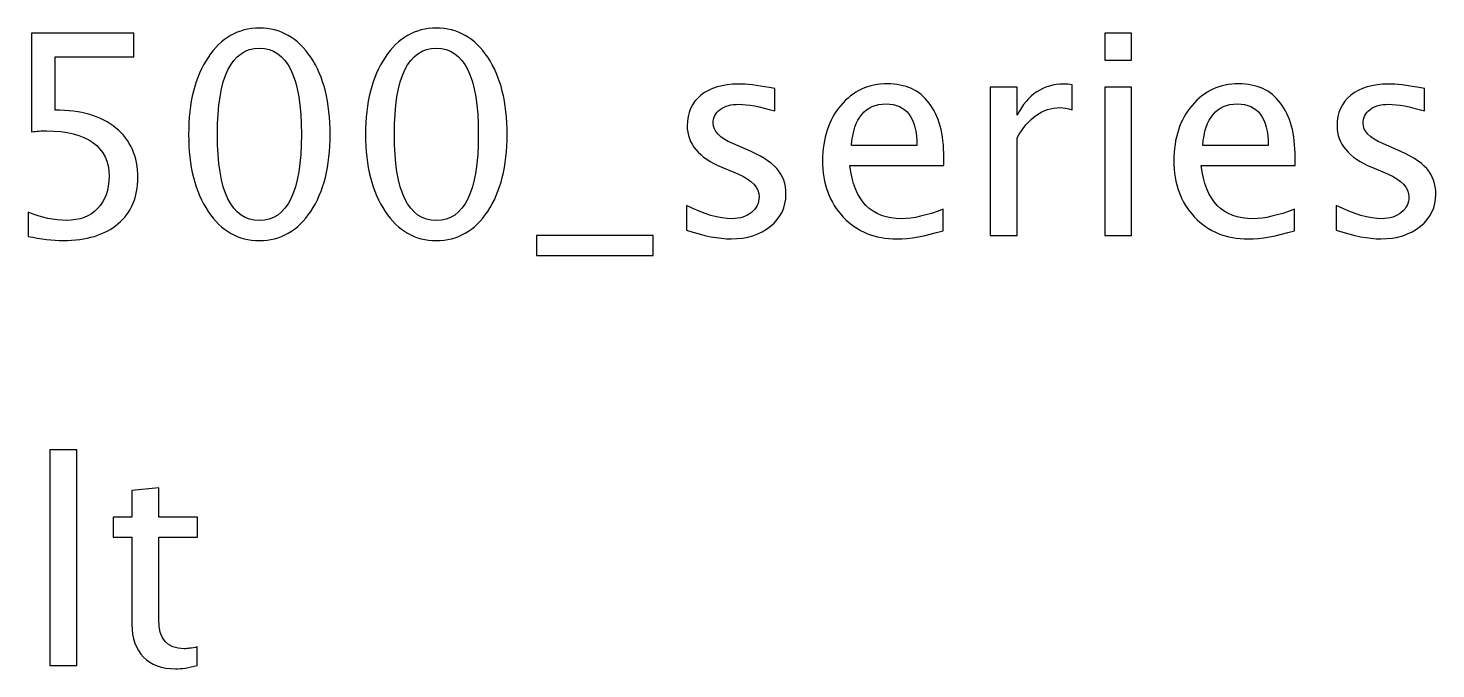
# Model space of a CAD drawing. Header units: centimetres. Extents: x -24.1 to 24.1, y -6.1 to 14.2.
# Drawn here: x 3.3 to 9.68, y 11.2 to 14.11 of the extents above; entities that cross this region are included whole.
import ezdxf

# ---------------------------------------------------------------- set-up
doc = ezdxf.new("R2010")
doc.units = ezdxf.units.CM
doc.header["$MEASUREMENT"] = 0
doc.layers.add('Layer 1', color=7, linetype='Continuous')

msp = doc.modelspace()

# ---------------------------------------------------------------- linework, layer by layer
at = {"layer": 'Layer 1'}
for points, knots in [([(3.29501, 13.16663), (3.29501, 13.16663), (3.29501, 13.27585), (3.29501, 13.27585), (3.29501, 13.27585), (3.35576, 13.2513), (3.41333, 13.23902), (3.46837, 13.23902), (3.46837, 13.23902), (3.52848, 13.23902), (3.57589, 13.2568), (3.61039, 13.29236), (3.61039, 13.29236), (3.6449, 13.32792), (3.66204, 13.37682), (3.66204, 13.43905), (3.66204, 13.43905), (3.66204, 13.50593), (3.6377, 13.55716), (3.58902, 13.5925), (3.58902, 13.5925), (3.54033, 13.62785), (3.46985, 13.64542), (3.37777, 13.64542), (3.37777, 13.64542), (3.35639, 13.64542), (3.33375, 13.64394), (3.31025, 13.64098), (3.31025, 13.64098), (3.31025, 13.64098), (3.31025, 14.08865), (3.31025, 14.08865), (3.31025, 14.08865), (3.31025, 14.08865), (3.77507, 14.08865), (3.77507, 14.08865), (3.77507, 14.08865), (3.77507, 14.08865), (3.77507, 13.98197), (3.77507, 13.98197), (3.77507, 13.98197), (3.77507, 13.98197), (3.41693, 13.98197), (3.41693, 13.98197), (3.41693, 13.98197), (3.41693, 13.98197), (3.41693, 13.7394), (3.41693, 13.7394), (3.41693, 13.7394), (3.53504, 13.7394), (3.62712, 13.71231), (3.69337, 13.65812), (3.69337, 13.65812), (3.75962, 13.60415), (3.79285, 13.52922), (3.79285, 13.43333), (3.79285, 13.43333), (3.79285, 13.34401), (3.76279, 13.27416), (3.70268, 13.22357), (3.70268, 13.22357), (3.64257, 13.17298), (3.55959, 13.14758), (3.45376, 13.14758), (3.45376, 13.14758), (3.40656, 13.14758), (3.35364, 13.15393), (3.29501, 13.16663)], [0, 0, 0, 0, 0.0555556, 0.0555556, 0.0555556, 0.0555556, 0.1111111, 0.1111111, 0.1111111, 0.1111111, 0.1666667, 0.1666667, 0.1666667, 0.1666667, 0.2222222, 0.2222222, 0.2222222, 0.2222222, 0.2777778, 0.2777778, 0.2777778, 0.2777778, 0.3333333, 0.3333333, 0.3333333, 0.3333333, 0.3888889, 0.3888889, 0.3888889, 0.3888889, 0.4444444, 0.4444444, 0.4444444, 0.4444444, 0.5, 0.5, 0.5, 0.5, 0.5555556, 0.5555556, 0.5555556, 0.5555556, 0.6111111, 0.6111111, 0.6111111, 0.6111111, 0.6666667, 0.6666667, 0.6666667, 0.6666667, 0.7222222, 0.7222222, 0.7222222, 0.7222222, 0.7777778, 0.7777778, 0.7777778, 0.7777778, 0.8333333, 0.8333333, 0.8333333, 0.8333333, 0.8888889, 0.8888889, 0.8888889, 0.8888889, 1, 1, 1, 1]), ([(4.34445, 13.14758), (4.24814, 13.14758), (4.17046, 13.19182), (4.11162, 13.28008), (4.11162, 13.28008), (4.05256, 13.36835), (4.02314, 13.48477), (4.02314, 13.62955), (4.02314, 13.62955), (4.02314, 13.77433), (4.05256, 13.89074), (4.11162, 13.97901), (4.11162, 13.97901), (4.17046, 14.06727), (4.24814, 14.11151), (4.34445, 14.11151), (4.34445, 14.11151), (4.44118, 14.11151), (4.51886, 14.06748), (4.57771, 13.97943), (4.57771, 13.97943), (4.63634, 13.89138), (4.66576, 13.77475), (4.66576, 13.62955), (4.66576, 13.62955), (4.66576, 13.48477), (4.63634, 13.36835), (4.57771, 13.28008), (4.57771, 13.28008), (4.51886, 13.19182), (4.44118, 13.14758), (4.34445, 13.14758)], [0, 0, 0, 0, 0.1111111, 0.1111111, 0.1111111, 0.1111111, 0.2222222, 0.2222222, 0.2222222, 0.2222222, 0.3333333, 0.3333333, 0.3333333, 0.3333333, 0.4444444, 0.4444444, 0.4444444, 0.4444444, 0.5555556, 0.5555556, 0.5555556, 0.5555556, 0.6666667, 0.6666667, 0.6666667, 0.6666667, 0.7777778, 0.7777778, 0.7777778, 0.7777778, 1, 1, 1, 1]), ([(5.14751, 13.14758), (5.0512, 13.14758), (4.97352, 13.19182), (4.91468, 13.28008), (4.91468, 13.28008), (4.85562, 13.36835), (4.8262, 13.48477), (4.8262, 13.62955), (4.8262, 13.62955), (4.8262, 13.77433), (4.85562, 13.89074), (4.91468, 13.97901), (4.91468, 13.97901), (4.97352, 14.06727), (5.0512, 14.11151), (5.14751, 14.11151), (5.14751, 14.11151), (5.24424, 14.11151), (5.32192, 14.06748), (5.38077, 13.97943), (5.38077, 13.97943), (5.4394, 13.89138), (5.46882, 13.77475), (5.46882, 13.62955), (5.46882, 13.62955), (5.46882, 13.48477), (5.4394, 13.36835), (5.38077, 13.28008), (5.38077, 13.28008), (5.32192, 13.19182), (5.24424, 13.14758), (5.14751, 13.14758)], [0, 0, 0, 0, 0.1111111, 0.1111111, 0.1111111, 0.1111111, 0.2222222, 0.2222222, 0.2222222, 0.2222222, 0.3333333, 0.3333333, 0.3333333, 0.3333333, 0.4444444, 0.4444444, 0.4444444, 0.4444444, 0.5555556, 0.5555556, 0.5555556, 0.5555556, 0.6666667, 0.6666667, 0.6666667, 0.6666667, 0.7777778, 0.7777778, 0.7777778, 0.7777778, 1, 1, 1, 1]), ([(8.1809, 13.96673), (8.1809, 13.96673), (8.1809, 14.08865), (8.1809, 14.08865), (8.1809, 14.08865), (8.1809, 14.08865), (8.30282, 14.08865), (8.30282, 14.08865), (8.30282, 14.08865), (8.30282, 14.08865), (8.30282, 13.96673), (8.30282, 13.96673), (8.30282, 13.96673), (8.30282, 13.96673), (8.1809, 13.96673), (8.1809, 13.96673)], [0, 0, 0, 0, 0.2, 0.2, 0.2, 0.2, 0.4, 0.4, 0.4, 0.4, 0.6, 0.6, 0.6, 0.6, 1, 1, 1, 1]), ([(4.34424, 13.23902), (4.47145, 13.23902), (4.53495, 13.3692), (4.53495, 13.62955), (4.53495, 13.62955), (4.53495, 13.8899), (4.47145, 14.02007), (4.34424, 14.02007), (4.34424, 14.02007), (4.21745, 14.02007), (4.15395, 13.8899), (4.15395, 13.62955), (4.15395, 13.62955), (4.15395, 13.3692), (4.21745, 13.23902), (4.34424, 13.23902)], [0, 0, 0, 0, 0.2, 0.2, 0.2, 0.2, 0.4, 0.4, 0.4, 0.4, 0.6, 0.6, 0.6, 0.6, 1, 1, 1, 1]), ([(5.1473, 13.23902), (5.27451, 13.23902), (5.33801, 13.3692), (5.33801, 13.62955), (5.33801, 13.62955), (5.33801, 13.8899), (5.27451, 14.02007), (5.1473, 14.02007), (5.1473, 14.02007), (5.02051, 14.02007), (4.95701, 13.8899), (4.95701, 13.62955), (4.95701, 13.62955), (4.95701, 13.3692), (5.02051, 13.23902), (5.1473, 13.23902)], [0, 0, 0, 0, 0.2, 0.2, 0.2, 0.2, 0.4, 0.4, 0.4, 0.4, 0.6, 0.6, 0.6, 0.6, 1, 1, 1, 1]), ([(6.28204, 13.19457), (6.28204, 13.19457), (6.28204, 13.30633), (6.28204, 13.30633), (6.28204, 13.30633), (6.36184, 13.26654), (6.43105, 13.24664), (6.49011, 13.24664), (6.49011, 13.24664), (6.52525, 13.24664), (6.55446, 13.25617), (6.57753, 13.27522), (6.57753, 13.27522), (6.6006, 13.29405), (6.61224, 13.31776), (6.61224, 13.34634), (6.61224, 13.34634), (6.61224, 13.38803), (6.57986, 13.42254), (6.51509, 13.44984), (6.51509, 13.44984), (6.51509, 13.44984), (6.44375, 13.48011), (6.44375, 13.48011), (6.44375, 13.48011), (6.33856, 13.52371), (6.28585, 13.58679), (6.28585, 13.6687), (6.28585, 13.6687), (6.28585, 13.72734), (6.30659, 13.77348), (6.34808, 13.80713), (6.34808, 13.80713), (6.38957, 13.84079), (6.44651, 13.85751), (6.51868, 13.85751), (6.51868, 13.85751), (6.55615, 13.85751), (6.60272, 13.85243), (6.65796, 13.84206), (6.65796, 13.84206), (6.65796, 13.84206), (6.68336, 13.83719), (6.68336, 13.83719), (6.68336, 13.83719), (6.68336, 13.83719), (6.68336, 13.73559), (6.68336, 13.73559), (6.68336, 13.73559), (6.61542, 13.75591), (6.56123, 13.76607), (6.5208, 13.76607), (6.5208, 13.76607), (6.48524, 13.76607), (6.45709, 13.75824), (6.43571, 13.74279), (6.43571, 13.74279), (6.41454, 13.72734), (6.40396, 13.70659), (6.40396, 13.68056), (6.40396, 13.68056), (6.40396, 13.64394), (6.43359, 13.61282), (6.49307, 13.58764), (6.49307, 13.58764), (6.49307, 13.58764), (6.5517, 13.56287), (6.5517, 13.56287), (6.5517, 13.56287), (6.61817, 13.53493), (6.66516, 13.5053), (6.69267, 13.47418), (6.69267, 13.47418), (6.7204, 13.44307), (6.73416, 13.40412), (6.73416, 13.35755), (6.73416, 13.35755), (6.73416, 13.2985), (6.71088, 13.25003), (6.6641, 13.21214), (6.6641, 13.21214), (6.61753, 13.17425), (6.55784, 13.1552), (6.48524, 13.1552), (6.48524, 13.1552), (6.42936, 13.1552), (6.36184, 13.16832), (6.28204, 13.19457)], [0, 0, 0, 0, 0.0434783, 0.0434783, 0.0434783, 0.0434783, 0.0869565, 0.0869565, 0.0869565, 0.0869565, 0.1304348, 0.1304348, 0.1304348, 0.1304348, 0.173913, 0.173913, 0.173913, 0.173913, 0.2173913, 0.2173913, 0.2173913, 0.2173913, 0.2608696, 0.2608696, 0.2608696, 0.2608696, 0.3043478, 0.3043478, 0.3043478, 0.3043478, 0.3478261, 0.3478261, 0.3478261, 0.3478261, 0.3913043, 0.3913043, 0.3913043, 0.3913043, 0.4347826, 0.4347826, 0.4347826, 0.4347826, 0.4782609, 0.4782609, 0.4782609, 0.4782609, 0.5217391, 0.5217391, 0.5217391, 0.5217391, 0.5652174, 0.5652174, 0.5652174, 0.5652174, 0.6086957, 0.6086957, 0.6086957, 0.6086957, 0.6521739, 0.6521739, 0.6521739, 0.6521739, 0.6956522, 0.6956522, 0.6956522, 0.6956522, 0.7391304, 0.7391304, 0.7391304, 0.7391304, 0.7826087, 0.7826087, 0.7826087, 0.7826087, 0.826087, 0.826087, 0.826087, 0.826087, 0.8695652, 0.8695652, 0.8695652, 0.8695652, 0.9130435, 0.9130435, 0.9130435, 0.9130435, 1, 1, 1, 1]), ([(7.44769, 13.19203), (7.36578, 13.16748), (7.29571, 13.1552), (7.23729, 13.1552), (7.23729, 13.1552), (7.1376, 13.1552), (7.05653, 13.18822), (6.99409, 13.25405), (6.99409, 13.25405), (6.93165, 13.31988), (6.90032, 13.40518), (6.90032, 13.51017), (6.90032, 13.51017), (6.90032, 13.61198), (6.92784, 13.69559), (6.98308, 13.76099), (6.98308, 13.76099), (7.03833, 13.82618), (7.10902, 13.85878), (7.19517, 13.85878), (7.19517, 13.85878), (7.27666, 13.85878), (7.33974, 13.82978), (7.38419, 13.77179), (7.38419, 13.77179), (7.42864, 13.71379), (7.45087, 13.63166), (7.45087, 13.52519), (7.45087, 13.52519), (7.45087, 13.52519), (7.45023, 13.48794), (7.45023, 13.48794), (7.45023, 13.48794), (7.45023, 13.48794), (7.02478, 13.48794), (7.02478, 13.48794), (7.02478, 13.48794), (7.04256, 13.32707), (7.12109, 13.24664), (7.26015, 13.24664), (7.26015, 13.24664), (7.31117, 13.24664), (7.37361, 13.26103), (7.44769, 13.28982), (7.44769, 13.28982), (7.44769, 13.28982), (7.44769, 13.19203), (7.44769, 13.19203)], [0, 0, 0, 0, 0.0769231, 0.0769231, 0.0769231, 0.0769231, 0.1538462, 0.1538462, 0.1538462, 0.1538462, 0.2307692, 0.2307692, 0.2307692, 0.2307692, 0.3076923, 0.3076923, 0.3076923, 0.3076923, 0.3846154, 0.3846154, 0.3846154, 0.3846154, 0.4615385, 0.4615385, 0.4615385, 0.4615385, 0.5384615, 0.5384615, 0.5384615, 0.5384615, 0.6153846, 0.6153846, 0.6153846, 0.6153846, 0.6923077, 0.6923077, 0.6923077, 0.6923077, 0.7692308, 0.7692308, 0.7692308, 0.7692308, 0.8461538, 0.8461538, 0.8461538, 0.8461538, 1, 1, 1, 1]), ([(7.66126, 13.17044), (7.66126, 13.17044), (7.66126, 13.84354), (7.66126, 13.84354), (7.66126, 13.84354), (7.66126, 13.84354), (7.78318, 13.84354), (7.78318, 13.84354), (7.78318, 13.84354), (7.78318, 13.84354), (7.78318, 13.71633), (7.78318, 13.71633), (7.78318, 13.71633), (7.83165, 13.81052), (7.90193, 13.85751), (7.99421, 13.85751), (7.99421, 13.85751), (8.0067, 13.85751), (8.01982, 13.85645), (8.03337, 13.85434), (8.03337, 13.85434), (8.03337, 13.85434), (8.03337, 13.74025), (8.03337, 13.74025), (8.03337, 13.74025), (8.0122, 13.74723), (7.99358, 13.75083), (7.97749, 13.75083), (7.97749, 13.75083), (7.90002, 13.75083), (7.83525, 13.70511), (7.78318, 13.61346), (7.78318, 13.61346), (7.78318, 13.61346), (7.78318, 13.17044), (7.78318, 13.17044), (7.78318, 13.17044), (7.78318, 13.17044), (7.66126, 13.17044), (7.66126, 13.17044)], [0, 0, 0, 0, 0.0909091, 0.0909091, 0.0909091, 0.0909091, 0.1818182, 0.1818182, 0.1818182, 0.1818182, 0.2727273, 0.2727273, 0.2727273, 0.2727273, 0.3636364, 0.3636364, 0.3636364, 0.3636364, 0.4545455, 0.4545455, 0.4545455, 0.4545455, 0.5454545, 0.5454545, 0.5454545, 0.5454545, 0.6363636, 0.6363636, 0.6363636, 0.6363636, 0.7272727, 0.7272727, 0.7272727, 0.7272727, 0.8181818, 0.8181818, 0.8181818, 0.8181818, 1, 1, 1, 1]), ([(8.1809, 13.17044), (8.1809, 13.17044), (8.1809, 13.84354), (8.1809, 13.84354), (8.1809, 13.84354), (8.1809, 13.84354), (8.30282, 13.84354), (8.30282, 13.84354), (8.30282, 13.84354), (8.30282, 13.84354), (8.30282, 13.17044), (8.30282, 13.17044), (8.30282, 13.17044), (8.30282, 13.17044), (8.1809, 13.17044), (8.1809, 13.17044)], [0, 0, 0, 0, 0.2, 0.2, 0.2, 0.2, 0.4, 0.4, 0.4, 0.4, 0.6, 0.6, 0.6, 0.6, 1, 1, 1, 1]), ([(9.04196, 13.19203), (8.96005, 13.16748), (8.88998, 13.1552), (8.83156, 13.1552), (8.83156, 13.1552), (8.73187, 13.1552), (8.6508, 13.18822), (8.58836, 13.25405), (8.58836, 13.25405), (8.52592, 13.31988), (8.49459, 13.40518), (8.49459, 13.51017), (8.49459, 13.51017), (8.49459, 13.61198), (8.52211, 13.69559), (8.57735, 13.76099), (8.57735, 13.76099), (8.6326, 13.82618), (8.70329, 13.85878), (8.78944, 13.85878), (8.78944, 13.85878), (8.87093, 13.85878), (8.93401, 13.82978), (8.97846, 13.77179), (8.97846, 13.77179), (9.02291, 13.71379), (9.04514, 13.63166), (9.04514, 13.52519), (9.04514, 13.52519), (9.04514, 13.52519), (9.0445, 13.48794), (9.0445, 13.48794), (9.0445, 13.48794), (9.0445, 13.48794), (8.61905, 13.48794), (8.61905, 13.48794), (8.61905, 13.48794), (8.63683, 13.32707), (8.71536, 13.24664), (8.85442, 13.24664), (8.85442, 13.24664), (8.90544, 13.24664), (8.96788, 13.26103), (9.04196, 13.28982), (9.04196, 13.28982), (9.04196, 13.28982), (9.04196, 13.19203), (9.04196, 13.19203)], [0, 0, 0, 0, 0.0769231, 0.0769231, 0.0769231, 0.0769231, 0.1538462, 0.1538462, 0.1538462, 0.1538462, 0.2307692, 0.2307692, 0.2307692, 0.2307692, 0.3076923, 0.3076923, 0.3076923, 0.3076923, 0.3846154, 0.3846154, 0.3846154, 0.3846154, 0.4615385, 0.4615385, 0.4615385, 0.4615385, 0.5384615, 0.5384615, 0.5384615, 0.5384615, 0.6153846, 0.6153846, 0.6153846, 0.6153846, 0.6923077, 0.6923077, 0.6923077, 0.6923077, 0.7692308, 0.7692308, 0.7692308, 0.7692308, 0.8461538, 0.8461538, 0.8461538, 0.8461538, 1, 1, 1, 1]), ([(9.2314, 13.19457), (9.2314, 13.19457), (9.2314, 13.30633), (9.2314, 13.30633), (9.2314, 13.30633), (9.3112, 13.26654), (9.38041, 13.24664), (9.43947, 13.24664), (9.43947, 13.24664), (9.47461, 13.24664), (9.50382, 13.25617), (9.52689, 13.27522), (9.52689, 13.27522), (9.54996, 13.29405), (9.5616, 13.31776), (9.5616, 13.34634), (9.5616, 13.34634), (9.5616, 13.38803), (9.52922, 13.42254), (9.46445, 13.44984), (9.46445, 13.44984), (9.46445, 13.44984), (9.39311, 13.48011), (9.39311, 13.48011), (9.39311, 13.48011), (9.28792, 13.52371), (9.23521, 13.58679), (9.23521, 13.6687), (9.23521, 13.6687), (9.23521, 13.72734), (9.25595, 13.77348), (9.29744, 13.80713), (9.29744, 13.80713), (9.33893, 13.84079), (9.39587, 13.85751), (9.46804, 13.85751), (9.46804, 13.85751), (9.50551, 13.85751), (9.55208, 13.85243), (9.60732, 13.84206), (9.60732, 13.84206), (9.60732, 13.84206), (9.63272, 13.83719), (9.63272, 13.83719), (9.63272, 13.83719), (9.63272, 13.83719), (9.63272, 13.73559), (9.63272, 13.73559), (9.63272, 13.73559), (9.56478, 13.75591), (9.51059, 13.76607), (9.47016, 13.76607), (9.47016, 13.76607), (9.4346, 13.76607), (9.40645, 13.75824), (9.38507, 13.74279), (9.38507, 13.74279), (9.3639, 13.72734), (9.35332, 13.70659), (9.35332, 13.68056), (9.35332, 13.68056), (9.35332, 13.64394), (9.38295, 13.61282), (9.44243, 13.58764), (9.44243, 13.58764), (9.44243, 13.58764), (9.50106, 13.56287), (9.50106, 13.56287), (9.50106, 13.56287), (9.56753, 13.53493), (9.61452, 13.5053), (9.64203, 13.47418), (9.64203, 13.47418), (9.66976, 13.44307), (9.68352, 13.40412), (9.68352, 13.35755), (9.68352, 13.35755), (9.68352, 13.2985), (9.66024, 13.25003), (9.61346, 13.21214), (9.61346, 13.21214), (9.56689, 13.17425), (9.5072, 13.1552), (9.4346, 13.1552), (9.4346, 13.1552), (9.37872, 13.1552), (9.3112, 13.16832), (9.2314, 13.19457)], [0, 0, 0, 0, 0.0434783, 0.0434783, 0.0434783, 0.0434783, 0.0869565, 0.0869565, 0.0869565, 0.0869565, 0.1304348, 0.1304348, 0.1304348, 0.1304348, 0.173913, 0.173913, 0.173913, 0.173913, 0.2173913, 0.2173913, 0.2173913, 0.2173913, 0.2608696, 0.2608696, 0.2608696, 0.2608696, 0.3043478, 0.3043478, 0.3043478, 0.3043478, 0.3478261, 0.3478261, 0.3478261, 0.3478261, 0.3913043, 0.3913043, 0.3913043, 0.3913043, 0.4347826, 0.4347826, 0.4347826, 0.4347826, 0.4782609, 0.4782609, 0.4782609, 0.4782609, 0.5217391, 0.5217391, 0.5217391, 0.5217391, 0.5652174, 0.5652174, 0.5652174, 0.5652174, 0.6086957, 0.6086957, 0.6086957, 0.6086957, 0.6521739, 0.6521739, 0.6521739, 0.6521739, 0.6956522, 0.6956522, 0.6956522, 0.6956522, 0.7391304, 0.7391304, 0.7391304, 0.7391304, 0.7826087, 0.7826087, 0.7826087, 0.7826087, 0.826087, 0.826087, 0.826087, 0.826087, 0.8695652, 0.8695652, 0.8695652, 0.8695652, 0.9130435, 0.9130435, 0.9130435, 0.9130435, 1, 1, 1, 1]), ([(7.03113, 13.57938), (7.03113, 13.57938), (7.32831, 13.57938), (7.32831, 13.57938), (7.32831, 13.57938), (7.32831, 13.70469), (7.28153, 13.76734), (7.18819, 13.76734), (7.18819, 13.76734), (7.09421, 13.76734), (7.04193, 13.70469), (7.03113, 13.57938)], [0, 0, 0, 0, 0.25, 0.25, 0.25, 0.25, 0.5, 0.5, 0.5, 0.5, 1, 1, 1, 1]), ([(8.6254, 13.57938), (8.6254, 13.57938), (8.92258, 13.57938), (8.92258, 13.57938), (8.92258, 13.57938), (8.92258, 13.70469), (8.8758, 13.76734), (8.78246, 13.76734), (8.78246, 13.76734), (8.68848, 13.76734), (8.6362, 13.70469), (8.6254, 13.57938)], [0, 0, 0, 0, 0.25, 0.25, 0.25, 0.25, 0.5, 0.5, 0.5, 0.5, 1, 1, 1, 1]), ([(5.60259, 13.079), (5.60259, 13.079), (5.60259, 13.17044), (5.60259, 13.17044), (5.60259, 13.17044), (5.60259, 13.17044), (6.13091, 13.17044), (6.13091, 13.17044), (6.13091, 13.17044), (6.13091, 13.17044), (6.13091, 13.079), (6.13091, 13.079), (6.13091, 13.079), (6.13091, 13.079), (5.60259, 13.079), (5.60259, 13.079)], [0, 0, 0, 0, 0.2, 0.2, 0.2, 0.2, 0.4, 0.4, 0.4, 0.4, 0.6, 0.6, 0.6, 0.6, 1, 1, 1, 1]), ([(3.39364, 11.21887), (3.39364, 11.21887), (3.39364, 12.19804), (3.39364, 12.19804), (3.39364, 12.19804), (3.39364, 12.19804), (3.51556, 12.19804), (3.51556, 12.19804), (3.51556, 12.19804), (3.51556, 12.19804), (3.51556, 11.21887), (3.51556, 11.21887), (3.51556, 11.21887), (3.51556, 11.21887), (3.39364, 11.21887), (3.39364, 11.21887)], [0, 0, 0, 0, 0.2, 0.2, 0.2, 0.2, 0.4, 0.4, 0.4, 0.4, 0.6, 0.6, 0.6, 0.6, 1, 1, 1, 1]), ([(4.06166, 11.21908), (4.02398, 11.20871), (3.99118, 11.20363), (3.96345, 11.20363), (3.96345, 11.20363), (3.90122, 11.20363), (3.85275, 11.22141), (3.81803, 11.25697), (3.81803, 11.25697), (3.78311, 11.29253), (3.76575, 11.34185), (3.76575, 11.40514), (3.76575, 11.40514), (3.76575, 11.40514), (3.76575, 11.80053), (3.76575, 11.80053), (3.76575, 11.80053), (3.76575, 11.80053), (3.68151, 11.80053), (3.68151, 11.80053), (3.68151, 11.80053), (3.68151, 11.80053), (3.68151, 11.89197), (3.68151, 11.89197), (3.68151, 11.89197), (3.68151, 11.89197), (3.76575, 11.89197), (3.76575, 11.89197), (3.76575, 11.89197), (3.76575, 11.89197), (3.76575, 12.01368), (3.76575, 12.01368), (3.76575, 12.01368), (3.76575, 12.01368), (3.88767, 12.02532), (3.88767, 12.02532), (3.88767, 12.02532), (3.88767, 12.02532), (3.88767, 11.89197), (3.88767, 11.89197), (3.88767, 11.89197), (3.88767, 11.89197), (4.0642, 11.89197), (4.0642, 11.89197), (4.0642, 11.89197), (4.0642, 11.89197), (4.0642, 11.80053), (4.0642, 11.80053), (4.0642, 11.80053), (4.0642, 11.80053), (3.88767, 11.80053), (3.88767, 11.80053), (3.88767, 11.80053), (3.88767, 11.80053), (3.88767, 11.42715), (3.88767, 11.42715), (3.88767, 11.42715), (3.88767, 11.3391), (3.92598, 11.29507), (4.00239, 11.29507), (4.00239, 11.29507), (4.01869, 11.29507), (4.03838, 11.29782), (4.06166, 11.30311), (4.06166, 11.30311), (4.06166, 11.30311), (4.06166, 11.21908), (4.06166, 11.21908)], [0, 0, 0, 0, 0.0555556, 0.0555556, 0.0555556, 0.0555556, 0.1111111, 0.1111111, 0.1111111, 0.1111111, 0.1666667, 0.1666667, 0.1666667, 0.1666667, 0.2222222, 0.2222222, 0.2222222, 0.2222222, 0.2777778, 0.2777778, 0.2777778, 0.2777778, 0.3333333, 0.3333333, 0.3333333, 0.3333333, 0.3888889, 0.3888889, 0.3888889, 0.3888889, 0.4444444, 0.4444444, 0.4444444, 0.4444444, 0.5, 0.5, 0.5, 0.5, 0.5555556, 0.5555556, 0.5555556, 0.5555556, 0.6111111, 0.6111111, 0.6111111, 0.6111111, 0.6666667, 0.6666667, 0.6666667, 0.6666667, 0.7222222, 0.7222222, 0.7222222, 0.7222222, 0.7777778, 0.7777778, 0.7777778, 0.7777778, 0.8333333, 0.8333333, 0.8333333, 0.8333333, 0.8888889, 0.8888889, 0.8888889, 0.8888889, 1, 1, 1, 1])]:
    msp.add_open_spline(points, degree=3, knots=knots, dxfattribs=at)

doc.saveas('drawing.dxf')
